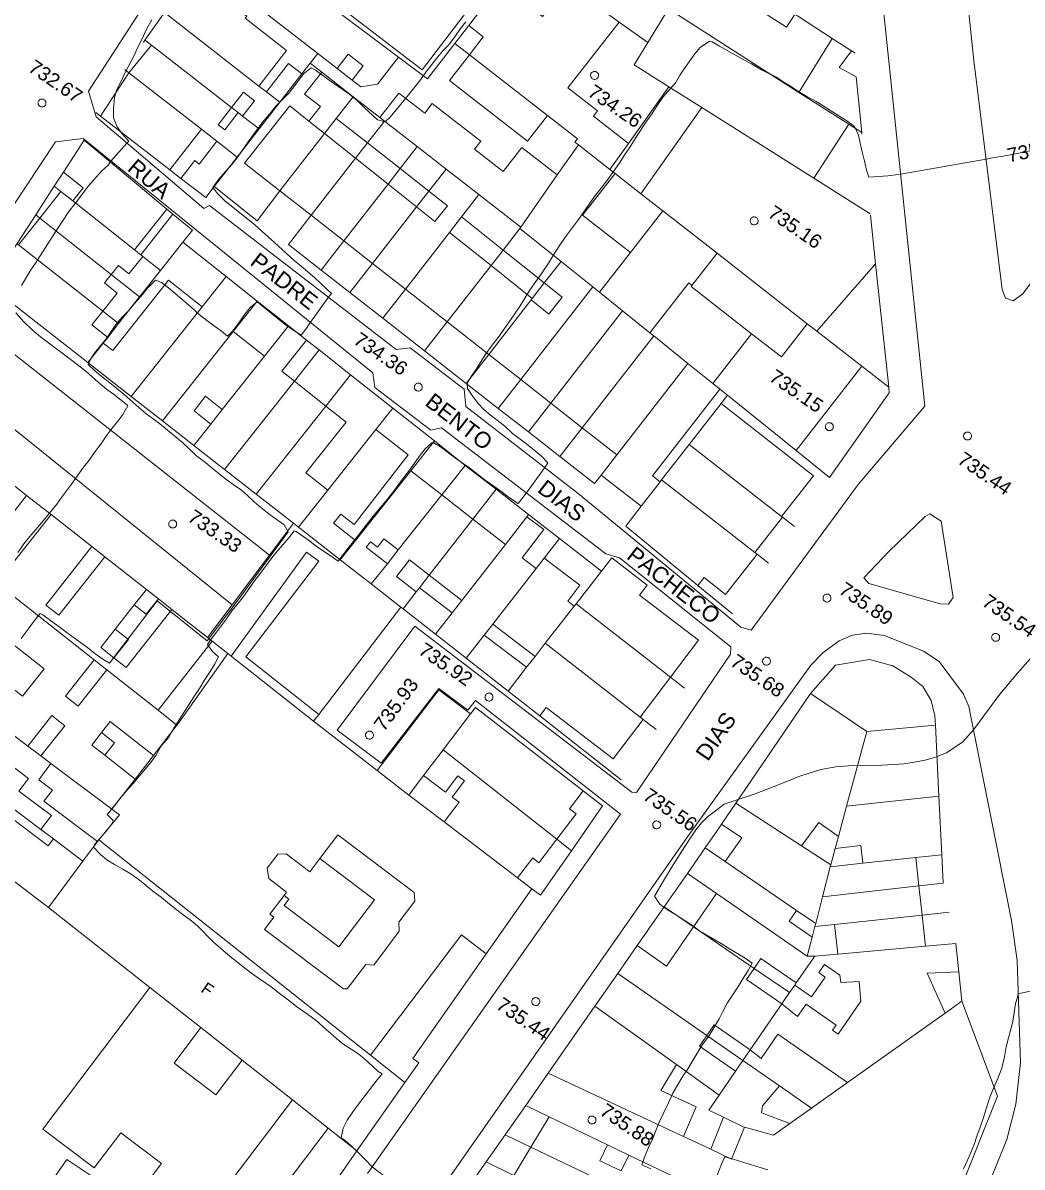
# Model space of a CAD drawing. Header units: metres. Extents: x 322294 to 7190115, y 7390841 to 10157759.
# Drawn here: x 323192.2 to 323317.7, y 7393834.1 to 7393977.8 of the extents above; entities that cross this region are included whole.
import ezdxf
from ezdxf.enums import TextEntityAlignment as Align

# ---------------------------------------------------------------- set-up
doc = ezdxf.new("R2010")
doc.units = ezdxf.units.M
doc.layers.get('0').update_dxf_attribs({"lineweight": 18})
for name, color, linetype, lineweight in [('100_SIST_VIARIO_MEIO_FIO', 1, 'Continuous', 18), ('108_SEP_FIS_CANT_CENT_ILHA', 7, 'Continuous', 18), ('160_P_SIMP_ASF_TOP', 7, 'Continuous', 18), ('206_MURO_E_MURO_ARRIMO', 7, 'Continuous', 18), ('214_PROJ_BEIRAL_EDIF', 10, 'Continuous', 18), ('228_CONST_FUND_RUINA_E_TOP', 10, 'Continuous', 18), ('600_CURVA_MESTRA', 14, 'Continuous', 18), ('602_CURVA_MESTRA_TOP', 24, 'Continuous', 18), ('604_CURVA_INTERM', 7, 'Continuous', 18), ('606_PTO_COTADO', 7, 'Continuous', 18), ('608_PTO_COTADO_INTERVIA', 1, 'Continuous', 18), ('624_SEGM_CURVA_MESTRA', 14, 'Continuous', 18)]:
    doc.layers.add(name, color=color, linetype=linetype, lineweight=lineweight)
doc.styles.add('Style-Arial', font='arial.ttf', dxfattribs={"height": 1.75})

# ---------------------------------------------------------------- blocks, each defined once
blk = doc.blocks.new('SP09')
at = {"color": 0, "linetype": 'Continuous'}
blk.add_lwpolyline([(-0.03, -0.51), (-0.14, -0.49), (-0.24, -0.46), (-0.31, -0.42), (-0.35, -0.39), (-0.42, -0.31), (-0.47, -0.24), (-0.51, -0.15), (-0.52, -0.09), (-0.52, 0.03), (-0.51, 0.11), (-0.48, 0.2), (-0.44, 0.27), (-0.4, 0.33), (-0.32, 0.39), (-0.23, 0.44), (-0.15, 0.48), (-0.1, 0.48), (-0.03, 0.48), (0.08, 0.48), (0.19, 0.44), (0.27, 0.4), (0.35, 0.32), (0.41, 0.23), (0.46, 0.11), (0.48, 0.03), (0.48, -0.03), (0.47, -0.08), (0.44, -0.21), (0.38, -0.3), (0.31, -0.38), (0.23, -0.44), (0.1, -0.49), (0.02, -0.51)], close=True, dxfattribs=at)
blk = doc.blocks.new('SP10')
at = {"color": 0, "linetype": 'Continuous'}
blk.add_lwpolyline([(-0.03, -0.51), (-0.14, -0.49), (-0.24, -0.46), (-0.31, -0.42), (-0.35, -0.39), (-0.42, -0.31), (-0.47, -0.24), (-0.51, -0.15), (-0.52, -0.09), (-0.52, 0.03), (-0.51, 0.11), (-0.48, 0.2), (-0.44, 0.27), (-0.4, 0.33), (-0.32, 0.39), (-0.23, 0.44), (-0.15, 0.48), (-0.1, 0.48), (-0.03, 0.48), (0.08, 0.48), (0.19, 0.44), (0.27, 0.4), (0.35, 0.32), (0.41, 0.23), (0.46, 0.11), (0.48, 0.03), (0.48, -0.03), (0.47, -0.08), (0.44, -0.21), (0.38, -0.3), (0.31, -0.38), (0.23, -0.44), (0.1, -0.49), (0.02, -0.51)], close=True, dxfattribs=at)

msp = doc.modelspace()

# ---------------------------------------------------------------- linework, layer by layer
at = {"layer": '100_SIST_VIARIO_MEIO_FIO'}
for points in [[(323215.439, 7393992.355), (323200.458, 7393969.212), (323201.408, 7393965.976), (323214.944, 7393954.466), (323215.643, 7393954.86), (323239.113, 7393936.757), (323240.872, 7393936.968), (323247.617, 7393931.776), (323247.841, 7393929.6), (323261.969, 7393918.685), (323282.364, 7393901.867), (323283.692, 7393901.524), (323297.131, 7393919.781), (323305.508, 7393929.625), (323300.11, 7393981.017)], [(323253.731, 7393986.843), (323242.345, 7393971.899), (323230.225, 7393981.2)], [(323181.871, 7393941.059), (323196.3, 7393962.835), (323199.766, 7393963.255), (323236.145, 7393933.835), (323236.426, 7393932.001), (323243.448, 7393926.621), (323244.788, 7393926.921), (323265.421, 7393911.097), (323267.124, 7393910.609), (323281.112, 7393899.403), (323281.07, 7393898.502), (323269.289, 7393881.111), (323268.693, 7393881.156), (323241.439, 7393901.992), (323231.701, 7393888.934), (323237.22, 7393884.805), (323244.432, 7393894.194), (323248.078, 7393891.438), (323249.058, 7393892.686), (323267.246, 7393878.413), (323235.493, 7393833.269)], [(323244.86, 7393831.469), (323275.696, 7393875.545), (323291.162, 7393897.119), (323292.663, 7393898.673), (323294.713, 7393900.15), (323296.402, 7393900.88), (323298.15, 7393901.11), (323300.411, 7393900.843), (323305.305, 7393898.859), (323307.269, 7393897.577), (323310.331, 7393893.476), (323311.023, 7393891.933), (323316.362, 7393865.057), (323317.097, 7393860.026), (323317.493, 7393847.191), (323316.932, 7393841.975), (323315.777, 7393837.534), (323276.479, 7393740.566), (323264.81, 7393711.705), (323259.002, 7393697.262), (323258.351, 7393695.575)]]:
    msp.add_lwpolyline(points, dxfattribs=at)
at = {"layer": '108_SEP_FIS_CANT_CENT_ILHA'}
for points in [[(323319.419, 7393945.96), (323322.303, 7393951.922), (323323.678, 7393957.414), (323323.359, 7393965.977), (323314.908, 7394045.605), (323309.426, 7394099.052), (323307.688, 7394116.227), (323306.417, 7394119.008), (323296.625, 7394134.99), (323295.785, 7394135.517), (323295.012, 7394135.092), (323295.287, 7394129.258), (323304.486, 7394041.215), (323311.65, 7393973.044), (323315.219, 7393944.282), (323315.625, 7393943.21), (323316.598, 7393942.854), (323317.791, 7393943.745)], [(323301.019, 7393911.418), (323305.543, 7393915.784), (323306.125, 7393916.114), (323307.519, 7393915.199), (323309.038, 7393905.615), (323308.445, 7393904.786), (323307.405, 7393904.81), (323298.434, 7393907.367), (323297.845, 7393908.059)]]:
    msp.add_lwpolyline(points, close=True, dxfattribs=at)
at = {"layer": '206_MURO_E_MURO_ARRIMO'}
for p, q in [((323248.203, 7393977.435), (323246.461, 7393975.188)), ((323207.544, 7393975.616), (323207.369, 7393975.366)), ((323246.461, 7393975.188), (323243.014, 7393970.74)), ((323294.709, 7393972.166), (323296.292, 7393974.248)), ((323296.292, 7393974.248), (323296.734, 7393973.963)), ((323243.014, 7393970.74), (323239.387, 7393973.464)), ((323296.859, 7393970.984), (323294.709, 7393972.166)), ((323297.556, 7393963.998), (323296.859, 7393970.984)), ((323201.387, 7393966.524), (323201.977, 7393966.067)), ((323297.575, 7393963.802), (323297.556, 7393963.998)), ((323210.679, 7393959.327), (323212.07, 7393958.249)), ((323196.15, 7393957.255), (323197.303, 7393959.032)), ((323193.82, 7393953.662), (323196.15, 7393957.255)), ((323216.251, 7393957.224), (323221.622, 7393952.919)), ((323191.48, 7393950.056), (323193.82, 7393953.662)), ((323210.308, 7393954.386), (323211.053, 7393953.766)), ((323298.66, 7393953.629), (323299.305, 7393947.532)), ((323212.29, 7393950.241), (323217.74, 7393945.934)), ((323225.555, 7393949.942), (323229.678, 7393946.724)), ((323229.678, 7393946.724), (323233.29, 7393943.904)), ((323233.29, 7393943.904), (323237.413, 7393940.685)), ((323221.656, 7393942.84), (323225.583, 7393939.737)), ((323237.413, 7393940.685), (323242.662, 7393936.587)), ((323227.846, 7393937.948), (323229.425, 7393936.701)), ((323229.425, 7393936.701), (323233.366, 7393933.586)), ((323242.662, 7393936.587), (323247.888, 7393932.507)), ((323233.366, 7393933.586), (323238.666, 7393929.398)), ((323247.888, 7393932.507), (323251.913, 7393929.365)), ((323300.948, 7393932.016), (323301.023, 7393931.304)), ((323301.023, 7393931.304), (323293.524, 7393920.693)), ((323238.666, 7393929.398), (323243.888, 7393925.271)), ((323251.913, 7393929.365), (323255.699, 7393926.41)), ((323255.699, 7393926.41), (323259.658, 7393923.319)), ((323243.888, 7393925.271), (323247.768, 7393922.205)), ((323259.658, 7393923.319), (323264.003, 7393919.928)), ((323247.768, 7393922.205), (323251.634, 7393919.196)), ((323264.003, 7393919.928), (323264.825, 7393920.983)), ((323251.634, 7393919.196), (323255.718, 7393916.018)), ((323255.718, 7393916.018), (323259.592, 7393913.003)), ((323259.592, 7393913.003), (323264.86, 7393908.902)), ((323277, 7393907.116), (323281.345, 7393903.545)), ((323228.727, 7393890.081), (323229.379, 7393890.931)), ((323257.117, 7393890.735), (323267.363, 7393882.698)), ((323265.023, 7393879.437), (323262.58, 7393881.331)), ((323261.109, 7393873.805), (323265.023, 7393879.437)), ((323277.891, 7393874.164), (323279.74, 7393876.819)), ((323279.74, 7393876.819), (323279.97, 7393877.158)), ((323257.222, 7393868.21), (323261.109, 7393873.805)), ((323307.611, 7393873.305), (323307.785, 7393869.748)), ((323272.738, 7393866.76), (323275.662, 7393870.961)), ((323256.145, 7393869.029), (323257.222, 7393868.21)), ((323269.341, 7393861.881), (323272.738, 7393866.76)), ((323241.176, 7393847.698), (323250.412, 7393860.861)), ((323310.148, 7393854.913), (323309.761, 7393858.584)), ((323314.606, 7393842.988), (323310.148, 7393854.913)), ((323240.165, 7393844.7), (323241.952, 7393847.171)), ((323241.952, 7393847.171), (323241.176, 7393847.698)), ((323255.358, 7393841.792), (323258.202, 7393845.878)), ((323305.561, 7393820.232), (323314.606, 7393842.988)), ((323252.78, 7393838.127), (323255.358, 7393841.792)), ((323250.399, 7393834.743), (323252.78, 7393838.127)), ((323222.108, 7393818.86), (323234.17, 7393836.121)), ((323247.917, 7393831.214), (323250.399, 7393834.743))]:
    msp.add_line(p, q, dxfattribs=at)
for points in [[(323248.292, 7393973.765), (323246.461, 7393975.188)], [(323296.292, 7393974.248), (323293.867, 7393975.815)], [(323228.299, 7393972.704), (323229.259, 7393973.938)], [(323228.299, 7393972.704), (323227.254, 7393971.362)], [(323228.299, 7393972.704), (323229.739, 7393971.584)], [(323205.535, 7393971.516), (323205.03, 7393971.909)], [(323233.553, 7393970.597), (323231.673, 7393972.06)], [(323219.245, 7393966.512), (323218.426, 7393967.15)], [(323297.556, 7393963.998), (323295.927, 7393965.039)], [(323235.478, 7393962.697), (323233.99, 7393960.784)], [(323239.607, 7393959.487), (323238.077, 7393957.52)], [(323298.64, 7393953.814), (323291.535, 7393958.288)], [(323196.15, 7393957.255), (323196.986, 7393956.593)], [(323221.622, 7393952.919), (323224.488, 7393956.684)], [(323243.21, 7393956.655), (323241.658, 7393954.66)], [(323272.591, 7393954.163), (323269.835, 7393956.315)], [(323194.339, 7393953.251), (323193.82, 7393953.662)], [(323228.41, 7393953.613), (323225.555, 7393949.942)], [(323232.528, 7393950.388), (323229.678, 7393946.724)], [(323251.007, 7393947.314), (323252.514, 7393949.251)], [(323209.492, 7393946.688), (323206.867, 7393943.353)], [(323236.136, 7393947.562), (323233.29, 7393943.904)], [(323206.867, 7393943.353), (323203.303, 7393946.168)], [(323256.188, 7393943.176), (323257.695, 7393945.113)], [(323240.254, 7393944.337), (323237.413, 7393940.685)], [(323206.867, 7393943.353), (323204.24, 7393940.016)], [(323202.265, 7393941.57), (323204.24, 7393940.016)], [(323204.24, 7393940.016), (323202.868, 7393938.274)], [(323242.662, 7393936.587), (323245.497, 7393940.231)], [(323226.317, 7393932.777), (323229.425, 7393936.701)], [(323247.888, 7393932.507), (323250.717, 7393936.143)], [(323233.366, 7393933.586), (323230.255, 7393929.658)], [(323251.913, 7393929.365), (323254.737, 7393932.995)], [(323279.893, 7393929.966), (323280.702, 7393931.006)], [(323236.536, 7393926.708), (323238.666, 7393929.398)], [(323255.699, 7393926.41), (323258.518, 7393930.034)], [(323262.472, 7393926.937), (323259.658, 7393923.319)], [(323240.915, 7393921.517), (323243.888, 7393925.271)], [(323293.524, 7393920.693), (323289.32, 7393924.074)], [(323244.821, 7393918.483), (323247.768, 7393922.205)], [(323251.634, 7393919.196), (323248.724, 7393915.453)], [(323255.512, 7393915.754), (323255.718, 7393916.018)], [(323289.129, 7393914.506), (323287.614, 7393915.684)], [(323257.687, 7393910.554), (323259.592, 7393913.003)], [(323285.869, 7393909.916), (323284.41, 7393911.05)], [(323243.252, 7393908.416), (323242.022, 7393906.835)], [(323273.537, 7393895.601), (323275.3, 7393894.23)], [(323271.726, 7393889.037), (323270.111, 7393890.293)], [(323194.482, 7393885.712), (323192.838, 7393886.949)], [(323194.471, 7393876.488), (323196.045, 7393875.303)], [(323259.267, 7393875.25), (323261.109, 7393873.805)], [(323293.671, 7393872.032), (323294.232, 7393874.104)], [(323307.785, 7393869.748), (323304.74, 7393869.403)], [(323272.738, 7393866.76), (323276.442, 7393864.226)], [(323308.543, 7393866.095), (323305.135, 7393865.728)], [(323291.347, 7393862.962), (323291.685, 7393864.282)], [(323284.038, 7393859.029), (323288.497, 7393855.977)], [(323288.497, 7393855.977), (323287.521, 7393854.556)], [(323289.15, 7393856.928), (323288.497, 7393855.977)], [(323308.049, 7393853.42), (323310.148, 7393854.913)], [(323278.112, 7393850.601), (323282.641, 7393847.45)], [(323283.566, 7393848.797), (323282.641, 7393847.45)], [(323287.235, 7393844.255), (323291.248, 7393841.463)], [(323291.248, 7393841.463), (323295.795, 7393844.698)], [(323255.358, 7393841.792), (323258.293, 7393840.382)], [(323288.542, 7393839.536), (323291.248, 7393841.463)], [(323256.009, 7393836.576), (323252.78, 7393838.127)], [(323278.601, 7393836.302), (323275.179, 7393837.908)], [(323265.643, 7393836.852), (323268.31, 7393835.571)], [(323253.877, 7393833.023), (323250.399, 7393834.743)]]:
    msp.add_lwpolyline(points, dxfattribs=at)
at = {"layer": '214_PROJ_BEIRAL_EDIF'}
for points in [[(323231.673, 7393972.06), (323229.259, 7393973.938), (323214.452, 7393985.457), (323217.548, 7393989.868), (323239.387, 7393973.464), (323236.755, 7393970.081), (323234.662, 7393969.734), (323233.553, 7393970.597), (323234.946, 7393972.387), (323233.066, 7393973.85)], [(323273.279, 7393979.523), (323289.665, 7393969.044), (323293.867, 7393975.815), (323289.484, 7393978.648), (323289.167, 7393978.852), (323288.123, 7393977.236), (323282.682, 7393980.752), (323282.48, 7393980.433), (323280.905, 7393981.38), (323280.218, 7393980.187), (323278.542, 7393981.26), (323280.574, 7393984.405), (323273.471, 7393988.994), (323272.039, 7393989.92), (323267.738, 7393983.067), (323270.946, 7393981.015)], [(323268.271, 7393962.624), (323265.939, 7393959.358), (323261.982, 7393962.452), (323261.526, 7393962.809), (323261.857, 7393963.224), (323258.087, 7393966.153), (323248.292, 7393973.765), (323250.037, 7393976.009), (323248.203, 7393977.435), (323250.442, 7393980.325), (323250.946, 7393979.933), (323252.337, 7393981.723), (323253.662, 7393980.693), (323254.075, 7393981.225), (323257.462, 7393978.593), (323258.306, 7393979.679), (323254.813, 7393982.394), (323256.972, 7393985.172), (323267.103, 7393977.885), (323260.65, 7393969.632), (323264.367, 7393966.725), (323263.858, 7393966.074)], [(323221.862, 7393969.844), (323225.332, 7393974.304), (323220.113, 7393978.364), (323220.32, 7393978.631), (323213.425, 7393983.995), (323209.981, 7393979.087)], [(323273.351, 7393969.741), (323277.489, 7393967.135), (323291.535, 7393958.288), (323295.927, 7393965.039), (323289.665, 7393969.044), (323273.279, 7393979.523), (323270.697, 7393975.301), (323268.98, 7393972.493)], [(323221.862, 7393969.844), (323222.795, 7393969.118), (323224.485, 7393967.803), (323221.883, 7393964.46), (323219.811, 7393966.072), (323221.314, 7393968.005), (323219.929, 7393969.083), (323218.426, 7393967.15), (323208.386, 7393974.961), (323207.544, 7393975.616), (323209.981, 7393979.087)], [(323216.582, 7393962.921), (323214.647, 7393964.427), (323205.535, 7393971.516), (323208.386, 7393974.961), (323218.426, 7393967.15), (323216.74, 7393964.983), (323217.559, 7393964.345), (323219.245, 7393966.512), (323219.811, 7393966.072), (323221.883, 7393964.46), (323219.138, 7393960.933)], [(323248.292, 7393973.765), (323258.087, 7393966.153), (323255.573, 7393962.922), (323245.783, 7393970.539)], [(323227.254, 7393971.362), (323224.485, 7393967.803), (323222.795, 7393969.118), (323225.564, 7393972.677)], [(323205.535, 7393971.516), (323201.977, 7393966.067), (323210.679, 7393959.327), (323214.647, 7393964.427)], [(323233.689, 7393968.511), (323231.545, 7393965.755), (323230.097, 7393963.893), (323228.144, 7393965.452), (323229.57, 7393967.284), (323227.591, 7393968.823), (323229.739, 7393971.584)], [(323273.351, 7393969.741), (323277.489, 7393967.135), (323269.835, 7393956.315), (323266.581, 7393958.857), (323265.939, 7393959.358), (323268.271, 7393962.624)], [(323233.689, 7393968.511), (323237.043, 7393965.901), (323237.621, 7393965.452), (323235.478, 7393962.697), (323231.545, 7393965.755)], [(323237.043, 7393965.901), (323239.426, 7393968.964), (323242.673, 7393966.438), (323243.619, 7393967.653), (323249.714, 7393962.911), (323248.948, 7393961.927), (323252.546, 7393959.128), (323254.885, 7393962.135), (323259.33, 7393958.677), (323254.734, 7393952.138), (323249.495, 7393956.214), (323245.366, 7393959.426), (323241.749, 7393962.24), (323237.621, 7393965.452)], [(323228.144, 7393965.452), (323225.758, 7393967.357), (323220.026, 7393960.179), (323224.488, 7393956.684), (323230.097, 7393963.893)], [(323239.607, 7393959.487), (323235.478, 7393962.697), (323237.621, 7393965.452), (323241.749, 7393962.24)], [(323230.097, 7393963.893), (323224.488, 7393956.684), (323228.41, 7393953.613), (323233.99, 7393960.784)], [(323198.468, 7393955.419), (323199.777, 7393957.072), (323197.303, 7393959.032), (323199.907, 7393963.046), (323210.308, 7393954.386), (323206.247, 7393949.258)], [(323216.582, 7393962.921), (323214.348, 7393960.049), (323213.802, 7393960.474), (323212.07, 7393958.249), (323215.177, 7393955.842), (323216.251, 7393957.224), (323219.138, 7393960.933)], [(323239.607, 7393959.487), (323243.21, 7393956.655), (323245.366, 7393959.426), (323241.749, 7393962.24)], [(323266.581, 7393958.857), (323265.939, 7393959.358), (323261.982, 7393962.452), (323259.33, 7393958.677), (323254.734, 7393952.138), (323254.632, 7393951.973), (323259.799, 7393947.817), (323263.778, 7393944.617), (323264.612, 7393943.947), (323268.518, 7393948.948), (323262.508, 7393953.642)], [(323232.528, 7393950.388), (323238.077, 7393957.52), (323233.99, 7393960.784), (323228.41, 7393953.613)], [(323243.21, 7393956.655), (323245.522, 7393954.809), (323243.945, 7393952.834), (323241.658, 7393954.66), (323236.136, 7393947.562), (323240.254, 7393944.337), (323245.803, 7393951.469), (323247.31, 7393953.406), (323249.495, 7393956.214), (323245.366, 7393959.426)], [(323194.339, 7393953.251), (323203.303, 7393946.168), (323204.216, 7393947.32), (323205.536, 7393946.275), (323207.262, 7393948.454), (323207.006, 7393948.657), (323206.247, 7393949.258), (323198.468, 7393955.419), (323196.986, 7393956.593)], [(323232.528, 7393950.388), (323238.077, 7393957.52), (323241.658, 7393954.66), (323236.136, 7393947.562)], [(323252.514, 7393949.251), (323247.31, 7393953.406), (323249.495, 7393956.214), (323254.734, 7393952.138), (323254.632, 7393951.973)], [(323207.262, 7393948.454), (323207.006, 7393948.657), (323211.053, 7393953.766), (323213.495, 7393951.733), (323212.29, 7393950.241), (323209.492, 7393946.688)], [(323267.522, 7393941.606), (323270.954, 7393938.846), (323275.851, 7393945.117), (323276.245, 7393944.809), (323279.398, 7393948.847), (323272.591, 7393954.163), (323268.518, 7393948.948), (323264.612, 7393943.947)], [(323194.339, 7393953.251), (323203.303, 7393946.168), (323202.472, 7393945.119), (323204.072, 7393943.852), (323202.265, 7393941.57), (323191.683, 7393949.897)], [(323251.007, 7393947.314), (323245.497, 7393940.231), (323240.254, 7393944.337), (323245.803, 7393951.469)], [(323252.514, 7393949.251), (323257.695, 7393945.113), (323259.799, 7393947.817), (323254.632, 7393951.973)], [(323202.265, 7393941.57), (323191.683, 7393949.897), (323191.48, 7393950.056), (323188.032, 7393944.739), (323200.372, 7393935.104), (323202.312, 7393937.567), (323202.868, 7393938.274), (323200.893, 7393939.838)], [(323254.737, 7393932.995), (323263.778, 7393944.617), (323259.799, 7393947.817), (323257.695, 7393945.113), (323259.951, 7393943.312), (323258.273, 7393941.211), (323256.044, 7393942.991), (323250.717, 7393936.143)], [(323283.734, 7393938.743), (323287.469, 7393935.826), (323290.728, 7393939.998), (323279.398, 7393948.847), (323276.245, 7393944.809), (323276.139, 7393944.675)], [(323251.007, 7393947.314), (323245.497, 7393940.231), (323250.717, 7393936.143), (323256.044, 7393942.991), (323256.188, 7393943.176)], [(323297.578, 7393934.648), (323300.948, 7393932.016), (323299.305, 7393947.532), (323291.906, 7393939.078)], [(323202.312, 7393937.567), (323203.51, 7393936.618), (323210.511, 7393945.458), (323214.722, 7393942.123), (323205.804, 7393930.862), (323200.372, 7393935.104)], [(323218.635, 7393939.025), (323209.738, 7393927.791), (323205.804, 7393930.862), (323214.722, 7393942.123), (323217.74, 7393945.934), (323221.656, 7393942.84)], [(323276.245, 7393944.809), (323275.851, 7393945.117), (323270.954, 7393938.846), (323271.435, 7393938.459), (323275.731, 7393935.003), (323278.853, 7393932.493), (323283.734, 7393938.743), (323276.139, 7393944.675)], [(323223.191, 7393910.92), (323185.391, 7393940.669), (323188.032, 7393944.739), (323200.372, 7393935.104), (323205.804, 7393930.862), (323209.738, 7393927.791), (323213.683, 7393924.71), (323217.542, 7393921.697), (323221.502, 7393918.605), (323226.209, 7393914.929)], [(323267.522, 7393941.606), (323264.612, 7393943.947), (323263.778, 7393944.617), (323254.737, 7393932.995), (323258.518, 7393930.034)], [(323267.522, 7393941.606), (323258.518, 7393930.034), (323262.472, 7393926.937), (323271.435, 7393938.459), (323270.954, 7393938.846)], [(323215.81, 7393927.397), (323217.252, 7393929.218), (323222.558, 7393935.918), (323225.583, 7393939.737), (323227.846, 7393937.948), (323224.74, 7393934.026), (323226.317, 7393932.777), (323217.542, 7393921.697), (323213.683, 7393924.71)], [(323290.728, 7393939.998), (323291.906, 7393939.078), (323297.578, 7393934.648), (323289.32, 7393924.074), (323280.702, 7393931.006), (323279.754, 7393931.768), (323278.853, 7393932.493), (323283.734, 7393938.743), (323287.469, 7393935.826)], [(323215.81, 7393927.397), (323213.718, 7393929.055), (323215.16, 7393930.875), (323217.252, 7393929.218), (323222.558, 7393935.918), (323218.635, 7393939.025), (323209.738, 7393927.791), (323213.683, 7393924.71)], [(323266.813, 7393923.538), (323262.472, 7393926.937), (323271.435, 7393938.459), (323275.731, 7393935.003)], [(323275.731, 7393935.003), (323266.813, 7393923.538), (323264.825, 7393920.983), (323269.863, 7393917.075), (323272.236, 7393920.125), (323271.276, 7393920.871), (323279.754, 7393931.768), (323278.853, 7393932.493)], [(323210.917, 7393904.111), (323215.407, 7393900.582), (323218.485, 7393904.669), (323181.365, 7393934.564), (323178.228, 7393929.805), (323185.779, 7393923.869), (323187.465, 7393922.545), (323192.688, 7393918.439), (323195.748, 7393916.034), (323200.88, 7393912), (323202.504, 7393910.724), (323207.73, 7393906.616), (323209.23, 7393905.438)], [(323230.255, 7393929.658), (323226.317, 7393932.777), (323217.542, 7393921.697), (323221.502, 7393918.605)], [(323230.255, 7393929.658), (323232.816, 7393927.63), (323227.761, 7393921.246), (323230.495, 7393919.081), (323226.826, 7393914.448), (323226.209, 7393914.929), (323221.502, 7393918.605)], [(323287.495, 7393915.777), (323275.882, 7393924.811), (323279.893, 7393929.966), (323291.497, 7393920.903)], [(323233.998, 7393912.783), (323232.072, 7393910.351), (323226.826, 7393914.448), (323230.495, 7393919.081), (323236.536, 7393926.708), (323240.611, 7393923.543), (323233.819, 7393914.797), (323232.148, 7393916.094), (323231.24, 7393914.925)], [(323287.495, 7393915.777), (323275.882, 7393924.811), (323272.429, 7393920.372), (323284.152, 7393911.251), (323287.614, 7393915.684)], [(323240.915, 7393921.517), (323233.998, 7393912.783), (323232.072, 7393910.351), (323235.97, 7393907.307), (323237.988, 7393909.855), (323235.336, 7393911.914), (323235.883, 7393912.619), (323236.758, 7393911.939), (323237.56, 7393912.971), (323239.353, 7393911.579), (323244.821, 7393918.483)], [(323272.429, 7393920.372), (323272.236, 7393920.125), (323269.863, 7393917.075), (323267.922, 7393914.579), (323277, 7393907.116), (323277.775, 7393908.109), (323280.47, 7393906.005), (323284.41, 7393911.05), (323284.152, 7393911.251)], [(323188.421, 7393909.876), (323189.953, 7393908.67), (323195.748, 7393916.034), (323192.688, 7393918.439), (323188.843, 7393913.553), (323190.369, 7393912.352)], [(323241.612, 7393906.307), (323239.964, 7393904.188), (323239.698, 7393904.397), (323235.97, 7393907.307), (323237.988, 7393909.855), (323239.353, 7393911.579), (323244.821, 7393918.483), (323248.724, 7393915.453), (323243.252, 7393908.416), (323240.775, 7393910.339), (323239.136, 7393908.23)], [(323217.935, 7393898.595), (323218.367, 7393898.254), (323227.832, 7393911.306), (323229.396, 7393910.168), (323220.216, 7393898.159), (323229.379, 7393890.931), (323239.698, 7393904.397), (323235.97, 7393907.307), (323232.072, 7393910.351), (323226.826, 7393914.448), (323226.209, 7393914.929), (323223.191, 7393910.92), (323218.485, 7393904.669), (323215.407, 7393900.582), (323216.005, 7393900.112)], [(323243.252, 7393908.416), (323248.724, 7393915.453), (323252.809, 7393912.28), (323247.336, 7393905.244)], [(323250.164, 7393900.884), (323251.231, 7393902.256), (323256.677, 7393909.256), (323254.926, 7393910.588), (323257.63, 7393914.144), (323255.512, 7393915.754), (323252.809, 7393912.28), (323247.336, 7393905.244), (323246.106, 7393903.663), (323244.032, 7393900.997), (323247.895, 7393897.968)], [(323200.88, 7393912), (323202.504, 7393910.724), (323196.729, 7393903.385), (323195.106, 7393904.663)], [(323261.448, 7393904.52), (323257.818, 7393899.856), (323256.543, 7393898.218), (323251.231, 7393902.256), (323256.677, 7393909.256), (323257.687, 7393910.554), (323262.168, 7393907.147), (323260.638, 7393905.135)], [(323270.615, 7393907.176), (323269.654, 7393905.911), (323277.082, 7393900.264), (323273.537, 7393895.601), (323261.684, 7393904.822), (323264.86, 7393908.902), (323266.17, 7393910.592)], [(323241.612, 7393906.307), (323239.964, 7393904.188), (323244.032, 7393900.997), (323246.106, 7393903.663), (323242.022, 7393906.835)], [(323183.954, 7393905.241), (323194.872, 7393896.648), (323192.159, 7393893.201), (323181.241, 7393901.793)], [(323203.626, 7393898.018), (323205.167, 7393896.806), (323210.917, 7393904.111), (323209.23, 7393905.438), (323207.707, 7393903.502), (323206.208, 7393904.682), (323203.818, 7393901.646), (323205.462, 7393900.352)], [(323257.818, 7393899.856), (323261.448, 7393904.52), (323261.684, 7393904.822), (323273.537, 7393895.601), (323269.728, 7393890.591)], [(323253.143, 7393893.851), (323247.895, 7393897.968), (323250.164, 7393900.884), (323255.475, 7393896.846)], [(323257.818, 7393899.856), (323256.543, 7393898.218), (323255.475, 7393896.846), (323253.143, 7393893.851), (323257.117, 7393890.735), (323257.914, 7393891.784), (323266.362, 7393885.362), (323270.111, 7393890.293), (323269.728, 7393890.591)], [(323201.751, 7393875.186), (323204.335, 7393878.299), (323203.399, 7393879.003), (323206.318, 7393882.791), (323208.615, 7393885.769), (323211.562, 7393889.592), (323211.741, 7393889.824), (323217.935, 7393898.595), (323218.367, 7393898.254), (323228.727, 7393890.081), (323236.714, 7393883.869), (323240.663, 7393880.799), (323245.116, 7393877.413), (323254.342, 7393870.4), (323256.145, 7393869.029), (323250.412, 7393860.861), (323247.293, 7393863.221), (323235.863, 7393848.114)], [(323306.814, 7393889.554), (323298.202, 7393888.763), (323291.108, 7393893.566), (323294.274, 7393897.13), (323298.526, 7393897.807), (323301.466, 7393897.046), (323303.789, 7393895.611), (323305.23, 7393894.412), (323306.265, 7393892.652), (323306.756, 7393890.726)], [(323248.431, 7393890.988), (323244.435, 7393894.025), (323236.714, 7393883.869), (323240.663, 7393880.799), (323242.521, 7393883.236), (323244.98, 7393886.461)], [(323294.64, 7393875.61), (323295.662, 7393879.383), (323298.202, 7393888.763), (323291.108, 7393893.566), (323281.76, 7393879.795), (323290.009, 7393874.418), (323292.191, 7393877.357)], [(323194.471, 7393876.488), (323177.837, 7393889.003), (323178.7, 7393890.142), (323179.16, 7393889.794), (323180.83, 7393892.002), (323192.906, 7393882.865), (323191.722, 7393881.3), (323195.786, 7393878.225)], [(323259.267, 7393875.25), (323261.701, 7393878.452), (323260.871, 7393879.083), (323262.58, 7393881.331), (323249.059, 7393891.811), (323248.431, 7393890.988), (323244.98, 7393886.461)], [(323306.814, 7393889.554), (323298.202, 7393888.763), (323295.662, 7393879.383), (323307.25, 7393880.649)], [(323202.093, 7393888.642), (323203.715, 7393887.365), (323202.488, 7393885.805), (323200.865, 7393887.082)], [(323254.342, 7393870.4), (323245.116, 7393877.413), (323246.985, 7393879.884), (323246.119, 7393880.539), (323247.666, 7393882.584), (323246.833, 7393883.214), (323245.274, 7393881.153), (323242.521, 7393883.236), (323244.98, 7393886.461), (323259.267, 7393875.25), (323257.023, 7393872.297), (323256.237, 7393872.894)], [(323201.751, 7393875.186), (323201.572, 7393874.946), (323194.862, 7393880.023), (323195.917, 7393881.418), (323194.197, 7393882.719), (323195.744, 7393884.763), (323203.399, 7393879.003), (323204.335, 7393878.299)], [(323196.045, 7393875.303), (323195.377, 7393874.42), (323186.176, 7393881.383), (323182.477, 7393876.495), (323195.439, 7393866.688), (323199.761, 7393872.507)], [(323294.64, 7393875.61), (323294.232, 7393874.104), (323297.447, 7393874.45), (323297.686, 7393872.221), (323304.358, 7393872.95), (323307.611, 7393873.305), (323307.25, 7393880.649), (323295.662, 7393879.383)], [(323290.009, 7393874.418), (323293.671, 7393872.032), (323293.602, 7393871.775), (323292.644, 7393868.032), (323291.778, 7393864.645), (323289.36, 7393866.303), (323280.419, 7393872.431), (323282.485, 7393875.42), (323279.97, 7393877.158), (323281.76, 7393879.795)], [(323160.871, 7393845.771), (323180.541, 7393832.536), (323190.974, 7393825.296), (323192.761, 7393827.871), (323194.56, 7393830.463), (323197.717, 7393835.014), (323205.901, 7393829.594), (323209.621, 7393834.51), (323204.496, 7393838.387), (323201.15, 7393833.965), (323194.703, 7393838.843), (323208.17, 7393856.641), (323195.439, 7393866.688), (323182.477, 7393876.495), (323181.607, 7393877.154), (323180.119, 7393874.902), (323174.784, 7393866.828), (323171.481, 7393861.829), (323170.214, 7393859.912), (323166.61, 7393854.457)], [(323229.514, 7393872.812), (323236.357, 7393867.635), (323231.898, 7393861.741), (323225.03, 7393866.937), (323225.625, 7393867.724), (323225.021, 7393868.181), (323223.244, 7393865.832), (323223.734, 7393865.461), (323222.575, 7393863.93), (323232.47, 7393856.443), (323232.959, 7393856.461), (323235.282, 7393859.532), (323236.28, 7393859.451), (323239.486, 7393863.688), (323239.423, 7393864.824), (323241.417, 7393867.459), (323241.333, 7393868.548), (323231.765, 7393875.787)], [(323229.514, 7393872.812), (323236.357, 7393867.635), (323231.898, 7393861.741), (323225.03, 7393866.937), (323225.625, 7393867.724), (323225.021, 7393868.181), (323225.335, 7393868.595), (323223.083, 7393870.299), (323222.905, 7393871.611), (323224.239, 7393873.374), (323225.295, 7393873.416), (323228.269, 7393871.166)], [(323279.34, 7393868.42), (323290.73, 7393860.548), (323291.347, 7393862.962), (323288.44, 7393864.971), (323289.36, 7393866.303), (323280.419, 7393872.431), (323277.891, 7393874.164), (323275.662, 7393870.961)], [(323304.74, 7393869.403), (323304.358, 7393872.95), (323297.686, 7393872.221), (323293.602, 7393871.775), (323292.644, 7393868.032)], [(323291.685, 7393864.282), (323294.125, 7393864.544), (323305.135, 7393865.728), (323304.74, 7393869.403), (323292.644, 7393868.032), (323291.778, 7393864.645)], [(323279.34, 7393868.42), (323276.442, 7393864.226), (323284.038, 7393859.029), (323284.889, 7393860.261), (323289.331, 7393857.192), (323291.655, 7393860.576), (323290.73, 7393860.548)], [(323305.557, 7393861.809), (323305.135, 7393865.728), (323294.125, 7393864.544), (323294.543, 7393860.832)], [(323284.038, 7393859.029), (323276.442, 7393864.226), (323273.05, 7393859.318), (323269.341, 7393861.881), (323266.913, 7393858.392), (323278.112, 7393850.601), (323279.031, 7393851.931), (323283.566, 7393848.797), (323287.521, 7393854.556), (323283.072, 7393857.631)], [(323309.761, 7393858.584), (323309.386, 7393862.149), (323305.557, 7393861.809), (323294.543, 7393860.832), (323291.655, 7393860.576), (323289.331, 7393857.192), (323289.15, 7393856.928), (323291.264, 7393855.458), (323292.983, 7393857.928), (323292.167, 7393858.496), (323292.885, 7393859.528), (323294.829, 7393858.176), (323294.928, 7393857.258), (323297.255, 7393857.39), (323297.465, 7393854.896), (323294.601, 7393850.779), (323293.891, 7393851.273), (323294.337, 7393851.914), (323290.577, 7393854.529), (323289.511, 7393852.997), (323287.521, 7393854.556), (323283.566, 7393848.797), (323284.919, 7393847.726), (323287.046, 7393850.784), (323295.795, 7393844.698), (323308.049, 7393853.42), (323305.796, 7393858.43)], [(323274.286, 7393846.966), (323279.669, 7393843.122), (323281.721, 7393846.11), (323277.178, 7393849.25), (323278.112, 7393850.601), (323266.913, 7393858.392), (323264.049, 7393854.277)], [(323219.745, 7393847.505), (323216.453, 7393843.154), (323211.196, 7393847.131), (323214.57, 7393851.59), (323208.17, 7393856.641), (323194.703, 7393838.843), (323201.15, 7393833.965), (323204.496, 7393838.387), (323209.621, 7393834.51), (323205.901, 7393829.594), (323212.814, 7393825.015), (323226.06, 7393842.522)], [(323275.179, 7393837.908), (323276.771, 7393841.629), (323272.325, 7393843.697), (323274.286, 7393846.966), (323264.049, 7393854.277), (323258.202, 7393845.878)], [(323287.235, 7393844.255), (323282.641, 7393847.45), (323281.721, 7393846.11), (323279.669, 7393843.122), (323278.355, 7393841.208), (323280.191, 7393840.324), (323282.691, 7393839.119), (323282.832, 7393839.081), (323286.498, 7393838.082), (323288.542, 7393839.536), (323284.962, 7393840.884), (323285.103, 7393841.779)], [(323212.814, 7393825.015), (323226.06, 7393842.522), (323230.555, 7393838.974), (323217.597, 7393821.848)], [(323265.643, 7393836.852), (323258.293, 7393840.382), (323256.009, 7393836.576), (323271.738, 7393829.022), (323274.022, 7393832.828), (323268.31, 7393835.571), (323267.354, 7393833.579), (323264.686, 7393834.86)], [(323282.832, 7393839.081), (323282.691, 7393839.119), (323280.191, 7393840.324), (323278.601, 7393836.302), (323281.204, 7393835.08)], [(323263.901, 7393828.067), (323269.503, 7393825.297), (323271.738, 7393829.022), (323256.009, 7393836.576), (323253.877, 7393833.023), (323261.146, 7393829.429), (323262.087, 7393831.013), (323264.83, 7393829.676)], [(323217.597, 7393821.848), (323212.814, 7393825.015), (323205.901, 7393829.594), (323197.717, 7393835.014), (323194.56, 7393830.463), (323198.31, 7393827.86), (323199.531, 7393829.704), (323201.843, 7393828.173), (323202.08, 7393828.532), (323204.086, 7393827.204), (323202.943, 7393825.477), (323209.201, 7393821.332), (323208.734, 7393820.627), (323215.947, 7393815.622), (323219.316, 7393820.709)]]:
    msp.add_lwpolyline(points, close=True, dxfattribs=at)
for points in [[(323273.279, 7393979.523), (323270.697, 7393975.301), (323267.103, 7393977.885)], [(323188.843, 7393913.553), (323192.688, 7393918.439), (323187.465, 7393922.545)], [(323183.452, 7393911.715), (323201.164, 7393897.775), (323202.759, 7393896.52), (323209.193, 7393891.457), (323216.005, 7393900.112), (323215.407, 7393900.582), (323210.917, 7393904.111), (323205.167, 7393896.806), (323203.626, 7393898.018), (323201.982, 7393899.312), (323203.818, 7393901.646), (323206.208, 7393904.682), (323207.73, 7393906.616), (323202.504, 7393910.724), (323196.729, 7393903.385), (323195.106, 7393904.663), (323200.88, 7393912), (323195.748, 7393916.034), (323189.953, 7393908.67)], [(323183.452, 7393911.715), (323201.164, 7393897.775), (323197.58, 7393893.22), (323199.174, 7393891.965), (323202.759, 7393896.52), (323209.193, 7393891.457), (323211.562, 7393889.592), (323208.615, 7393885.769), (323203.191, 7393890.038), (323202.093, 7393888.642), (323200.865, 7393887.082), (323202.488, 7393885.805), (323206.318, 7393882.791), (323203.399, 7393879.003), (323195.744, 7393884.763), (323194.482, 7393885.712), (323197.461, 7393889.497), (323195.845, 7393890.769), (323192.838, 7393886.949), (323188.516, 7393890.201)]]:
    msp.add_lwpolyline(points, dxfattribs=at)
at = {"layer": '228_CONST_FUND_RUINA_E_TOP'}
msp.add_lwpolyline([(323201.751, 7393875.186), (323235.863, 7393848.114), (323240.165, 7393844.7), (323234.17, 7393836.121), (323230.555, 7393838.974), (323226.06, 7393842.522), (323219.745, 7393847.505), (323214.57, 7393851.59), (323208.17, 7393856.641), (323195.439, 7393866.688), (323199.761, 7393872.507), (323201.572, 7393874.946)], close=True, dxfattribs=at)
at = {"layer": '600_CURVA_MESTRA', "elevation": 735}
msp.add_lwpolyline([(323315.369, 7393961.05), (323315.338, 7393961.045), (323314.194, 7393960.891), (323313.185, 7393960.672), (323302.445, 7393958.784), (323300.858, 7393958.58), (323298.441, 7393958.408), (323298.151, 7393959.282), (323297.897, 7393960.428), (323297.601, 7393961.581), (323297.378, 7393962.663), (323297.142, 7393963.664), (323296.669, 7393964.768), (323295.707, 7393965.469), (323294.832, 7393966.002), (323293.765, 7393966.685), (323292.734, 7393967.372), (323291.828, 7393967.901), (323290.659, 7393968.513), (323289.762, 7393969.077), (323288.624, 7393969.824), (323287.683, 7393970.366), (323286.782, 7393970.984), (323284.959, 7393971.889), (323283.719, 7393972.615), (323282.743, 7393973.13), (323279.696, 7393974.874), (323278.775, 7393975.402), (323278.446, 7393975.503), (323277.287, 7393974.675), (323276.615, 7393973.892), (323275.243, 7393971.996), (323274.695, 7393971.12), (323274.181, 7393970.254), (323272.593, 7393968.443), (323271.888, 7393967.408), (323271.241, 7393966.407), (323270.586, 7393965.474), (323269.207, 7393963.38), (323268.487, 7393962.229), (323267.825, 7393961.248), (323267.109, 7393960.113), (323265.55, 7393957.932), (323264.021, 7393955.98), (323261.972, 7393953.097), (323260.475, 7393951.068), (323259.69, 7393949.926), (323259.018, 7393948.904), (323258.204, 7393947.595), (323257.453, 7393946.474), (323256.613, 7393945.303), (323255.844, 7393944.15), (323254.656, 7393942.241), (323253.418, 7393940.412), (323251.905, 7393938.28), (323251.156, 7393937.31), (323250.373, 7393936.192), (323249.638, 7393935.081), (323249.094, 7393934.22), (323248.527, 7393933.363), (323247.995, 7393932.486), (323248.034, 7393931.874), (323248.736, 7393930.841), (323249.421, 7393929.936), (323250.135, 7393929.173), (323250.961, 7393928.511), (323251.784, 7393927.884), (323252.724, 7393927.116), (323253.713, 7393926.223), (323255.521, 7393924.876), (323257.288, 7393923.385), (323258.152, 7393922.541), (323257.761, 7393921.937), (323255.457, 7393918.739), (323254.426, 7393917.435), (323253.347, 7393918.135), (323252.393, 7393918.841), (323251.344, 7393919.572), (323250.256, 7393920.362), (323248.34, 7393921.854), (323246.555, 7393923.109), (323244.671, 7393924.525), (323243.731, 7393925.06), (323243.566, 7393925.025), (323242.744, 7393924.284), (323242.108, 7393923.499), (323240.752, 7393921.609), (323239.761, 7393920.295), (323238.764, 7393918.918), (323237.813, 7393917.714), (323236.207, 7393915.812), (323233.747, 7393912.651), (323233.099, 7393911.886), (323232.478, 7393911.035), (323231.807, 7393910.182), (323230.939, 7393910.781), (323229.097, 7393911.996), (323228.191, 7393912.719), (323226.555, 7393913.918), (323226.301, 7393913.982), (323225.598, 7393913.087), (323224.876, 7393912.224), (323224.174, 7393911.455), (323223.499, 7393910.597), (323222.754, 7393909.615), (323222.061, 7393908.656), (323221.319, 7393907.681), (323219.906, 7393905.727), (323219.136, 7393904.71), (323218.475, 7393903.939), (323217.775, 7393902.913), (323216.531, 7393901.264), (323215.81, 7393900.32), (323215.405, 7393899.719), (323216.031, 7393898.834), (323216.799, 7393898.169), (323216.275, 7393897.195), (323215.717, 7393896.313), (323215.047, 7393895.309), (323214.38, 7393894.171), (323213.682, 7393893.122), (323211.632, 7393889.905), (323211.065, 7393888.969), (323210.551, 7393888.06), (323209.64, 7393887.006), (323208.918, 7393885.763), (323208.22, 7393884.862), (323206.662, 7393882.946), (323205.997, 7393882.16), (323205.175, 7393881.271), (323204.5, 7393880.469), (323203.066, 7393878.666), (323202.793, 7393878.362), (323203.512, 7393877.642), (323203.542, 7393877.398), (323202.73, 7393876.312), (323201.23, 7393874.614), (323201.09, 7393874.254), (323201.969, 7393873.328), (323202.752, 7393872.671), (323203.725, 7393872.058), (323204.746, 7393871.491), (323205.681, 7393870.93), (323206.632, 7393870.281), (323207.537, 7393869.574), (323208.472, 7393868.774), (323209.627, 7393867.909), (323210.61, 7393867.096), (323212.331, 7393865.752), (323213.225, 7393865.144), (323214.145, 7393864.383), (323216.109, 7393862.377), (323218.258, 7393860.519), (323220.234, 7393858.928), (323221.274, 7393858.174), (323223.387, 7393856.718), (323224.414, 7393855.896), (323225.558, 7393855.051), (323226.58, 7393854.255), (323228.434, 7393852.96), (323229.239, 7393852.298), (323230.074, 7393851.538), (323230.857, 7393850.877), (323231.628, 7393850.188), (323232.396, 7393849.534), (323233.431, 7393848.86), (323234.421, 7393848.26), (323235.211, 7393847.586), (323236.079, 7393846.768), (323236.846, 7393846.087), (323237.347, 7393845.762), (323236.723, 7393845.024), (323234.374, 7393841.959), (323233.555, 7393840.896), (323232.93, 7393839.97), (323232.421, 7393838.954), (323232.2, 7393837.765), (323232.479, 7393837.558), (323233.436, 7393836.759), (323234.42, 7393835.833), (323235.21, 7393835.04), (323236.09, 7393834.117), (323243.005, 7393828.822)], dxfattribs=at)
at = {"layer": '604_CURVA_INTERM', "flags": 128}
for points, elevation in [([(323247.845, 7393977.903), (323247.179, 7393977.053), (323246.554, 7393976.156), (323245.692, 7393975.028), (323244.96, 7393974.285), (323244.32, 7393973.494), (323242.808, 7393971.57), (323242.131, 7393970.612), (323240.625, 7393968.734), (323238.32, 7393965.943), (323237.724, 7393965.356), (323236.746, 7393965.611), (323235.031, 7393967.208), (323234.233, 7393967.972), (323233.274, 7393968.776), (323232.43, 7393969.389), (323230.66, 7393970.597), (323228.917, 7393971.884), (323228.416, 7393972.146), (323227.439, 7393971.374), (323226.506, 7393970.095), (323225.666, 7393969.001), (323224.844, 7393968.199), (323223.993, 7393967.308), (323223.27, 7393966.418), (323222.533, 7393965.574), (323221.839, 7393964.674), (323220.516, 7393962.855), (323219.21, 7393960.947), (323218.493, 7393960.049), (323217.646, 7393959.093), (323216.835, 7393958.138), (323216.06, 7393957.1), (323216.697, 7393956.315), (323217.573, 7393955.408), (323221.304, 7393952.457), (323222.275, 7393951.585), (323223.009, 7393950.887), (323223.833, 7393950.184), (323226.299, 7393947.924), (323227.18, 7393947.226), (323228.839, 7393945.809), (323230.416, 7393944.306), (323230.986, 7393943.799), (323230.602, 7393943.322), (323228.337, 7393940.173), (323227.739, 7393939.326), (323227.143, 7393938.551), (323226.096, 7393939.212), (323225.147, 7393939.9), (323221.633, 7393942.733), (323220.75, 7393942.013), (323219.969, 7393941.03), (323219.18, 7393939.872), (323218.542, 7393939.078), (323217.908, 7393938.417), (323217.105, 7393939.083), (323216.292, 7393939.698), (323215.296, 7393940.407), (323214.365, 7393941.17), (323213.306, 7393942.125), (323210.517, 7393944.517), (323209.618, 7393945.177), (323208.861, 7393945.458), (323207.862, 7393944.448), (323207.251, 7393943.652), (323206.228, 7393942.551), (323205.521, 7393941.636), (323204.643, 7393940.763), (323203.903, 7393939.903), (323202.705, 7393938.131), (323201.163, 7393936.237), (323200.602, 7393935.372), (323200.399, 7393934.885), (323201.255, 7393934.081), (323202.157, 7393933.335), (323203.129, 7393932.588), (323204.893, 7393931.156), (323206.781, 7393929.483), (323207.665, 7393928.736), (323208.592, 7393928.036), (323209.393, 7393927.401), (323212.248, 7393925.063), (323214.053, 7393923.371), (323215.164, 7393922.561), (323216.032, 7393921.791), (323217.658, 7393920.494), (323218.603, 7393919.793), (323219.649, 7393919.083), (323220.44, 7393918.411), (323221.289, 7393917.594), (323222.114, 7393916.905), (323223.102, 7393916.127), (323224.02, 7393915.448), (323225.042, 7393914.722), (323225.55, 7393913.85), (323219.117, 7393905.13), (323215.37, 7393900.164), (323213.307, 7393901.785), (323209.065, 7393905.204), (323203.071, 7393897.352), (323202.269, 7393897.867), (323201.263, 7393898.56), (323200.386, 7393899.268), (323197.626, 7393901.276), (323196.443, 7393902.189), (323194.767, 7393903.408), (323194.395, 7393903.588), (323193.541, 7393902.555), (323192.893, 7393901.65), (323192.015, 7393900.465)], 734), ([(323208.411, 7393978.144), (323207.799, 7393977.073), (323207.182, 7393975.778), (323206.605, 7393974.642), (323206.153, 7393973.59), (323205.078, 7393971.532), (323204.593, 7393970.545), (323203.993, 7393969.416), (323203.731, 7393968.395), (323203.607, 7393967.002), (323203.586, 7393965.867), (323204.068, 7393964.722), (323204.678, 7393963.83), (323205.514, 7393962.931), (323205.276, 7393962.687), (323203.265, 7393960.425), (323202.921, 7393959.899), (323202.09, 7393959.167), (323200.441, 7393957.321), (323198.776, 7393955.078), (323198.004, 7393954.074), (323196.29, 7393951.539), (323194.374, 7393948.515), (323193.801, 7393947.585), (323193.205, 7393946.747), (323192.036, 7393944.81)], 733), ([(323191.33, 7393941.343), (323192.327, 7393940.245), (323193.37, 7393939.217), (323194.409, 7393938.327), (323197.259, 7393936.205), (323198.308, 7393935.436), (323200.115, 7393934.043), (323201.661, 7393932.671), (323202.726, 7393931.78), (323203.582, 7393931.142), (323205.369, 7393929.758), (323205.397, 7393929.662), (323204.775, 7393928.605), (323204.121, 7393927.744), (323203.398, 7393926.842), (323202.774, 7393925.997), (323201.999, 7393924.882), (323201.273, 7393923.928), (323200.554, 7393922.851), (323199.822, 7393921.982), (323198.33, 7393919.847), (323197.058, 7393918.178), (323196.464, 7393917.35), (323194.75, 7393915.245), (323193.839, 7393914.135), (323193.084, 7393913.278), (323192.347, 7393912.347), (323191.568, 7393911.25)], 733), ([(323328.319, 7393858.297), (323317.226, 7393855.851), (323317.106, 7393855.422), (323316.895, 7393854.604), (323316.538, 7393852.369), (323316.305, 7393851.396), (323315.989, 7393850.287), (323315.715, 7393849.179), (323315.486, 7393847.899), (323315.148, 7393846.502), (323314.651, 7393845.206), (323314.15, 7393844.078), (323313.654, 7393842.84), (323312.806, 7393840.192), (323312.43, 7393839.069), (323312.023, 7393837.964), (323311.683, 7393836.905), (323311.059, 7393835.407), (323310.348, 7393833.852)], 737), ([(323285.761, 7393833.716), (323282.229, 7393834.822), (323281.155, 7393835.16), (323280.39, 7393835.355), (323279.951, 7393834.42), (323279.069, 7393832.174)], 737)]:
    msp.add_lwpolyline(points, dxfattribs=dict(at, elevation=elevation))
at = {"layer": '604_CURVA_INTERM', "elevation": 736}
msp.add_lwpolyline([(323271.082, 7393833.834), (323269.967, 7393834.348), (323269.976, 7393834.458), (323270.371, 7393835.52), (323270.793, 7393836.511), (323271.281, 7393837.594), (323272.124, 7393839.718), (323273.281, 7393842.156), (323273.856, 7393843.345), (323274.434, 7393844.372), (323275.085, 7393845.473), (323275.711, 7393846.397), (323276.967, 7393848.497), (323277.585, 7393849.46), (323278.34, 7393850.506), (323279.642, 7393852.707), (323280.139, 7393853.601), (323280.674, 7393854.642), (323281.236, 7393855.531), (323282.004, 7393856.683), (323282.637, 7393857.73), (323283.289, 7393858.75), (323283.794, 7393859.695), (323282.935, 7393860.29), (323281.891, 7393860.951), (323280.972, 7393861.462), (323279.903, 7393862.136), (323277.232, 7393863.695), (323276.308, 7393864.399), (323274.211, 7393865.746), (323273.132, 7393866.415), (323272.202, 7393867.102), (323271.556, 7393868.085), (323272.673, 7393870.026), (323273.901, 7393872.018), (323274.468, 7393872.967), (323275.352, 7393874.327), (323276.131, 7393875.564), (323276.723, 7393876.411), (323277.421, 7393877.301), (323278.211, 7393878.041), (323279.204, 7393878.833), (323280.286, 7393879.643), (323284.184, 7393880.939), (323286.455, 7393881.833), (323288.231, 7393882.522), (323289.679, 7393883.116), (323290.943, 7393883.56), (323292.416, 7393883.993), (323294.32, 7393884.358), (323295.917, 7393884.469), (323297.426, 7393884.529), (323300.104, 7393884.57), (323301.599, 7393884.631), (323302.851, 7393884.728), (323304.209, 7393884.908), (323305.521, 7393885.184), (323306.835, 7393885.549), (323308.223, 7393886.079), (323310.262, 7393887.467), (323311.611, 7393888.971), (323314.907, 7393893.458), (323317.121, 7393896.107), (323320.35, 7393899.731)], dxfattribs=at)
at = {"layer": '624_SEGM_CURVA_MESTRA', "elevation": 735}
msp.add_lwpolyline([(323320.343, 7393962.108), (323320.241, 7393962.089), (323319.103, 7393961.794), (323316.661, 7393961.273), (323315.369, 7393961.05)], dxfattribs=at)

# ---------------------------------------------------------------- block references
at = {"layer": '606_PTO_COTADO', "rotation": 325.5688295630279}
for p in [(323264.04, 7393971.173, 734.26), (323284.082, 7393952.901, 735.165), (323241.901, 7393932.03, 734.36), (323293.519, 7393927.059, 735.15), (323211.051, 7393914.832, 733.33), (323250.781, 7393893.094, 735.92), (323256.647, 7393854.848, 735.44), (323263.708, 7393839.977, 735.88)]:
    msp.add_blockref('SP09', p, dxfattribs=at)
at = {"layer": '608_PTO_COTADO_INTERVIA', "rotation": 325.5688295630279}
for p in [(323194.634, 7393967.711, 732.671), (323310.875, 7393925.89, 735.441), (323293.231, 7393905.531, 735.89), (323314.404, 7393900.598, 735.536), (323285.629, 7393897.598, 735.888), (323235.767, 7393888.32, 735.926), (323271.843, 7393877.04, 735.816)]:
    msp.add_blockref('SP10', p, dxfattribs=at)

# ---------------------------------------------------------------- texts
at = {"layer": '160_P_SIMP_ASF_TOP', "style": 'Style-Arial'}
for s, rotation, p in [('RUA', 319.6272, (323205.854, 7393960.108)), ('PADRE', 322.35593, (323221.22, 7393948.29)), ('BENTO', 322.35593, (323243.19, 7393930.639)), ('DIAS', 322.31186, (323257.314, 7393919.76)), ('PACHECO', 322.31186, (323268.508, 7393911.376)), ('DIAS', 55.50056, (323277.397, 7393885.499))]:
    msp.add_text(s, height=2, rotation=rotation, dxfattribs=at).set_placement(p, align=Align.MIDDLE_LEFT)
at = {"layer": '228_CONST_FUND_RUINA_E_TOP', "style": 'Style-Arial'}
msp.add_text('F', height=1.5, rotation=325.56883, dxfattribs=at).set_placement((323214.453, 7393856.157))
at = {"layer": '602_CURVA_MESTRA_TOP', "style": 'Style-Arial'}
msp.add_text('735', height=1.75, rotation=12.02235, dxfattribs=at).set_placement((323317.857, 7393961.528), align=Align.MIDDLE_CENTER)
at = {"layer": '606_PTO_COTADO', "style": 'Style-Arial'}
for s, p in [('734.26', (323266.587, 7393967.326, 734.26)), ('735.16', (323289.201, 7393952.135, 735.165)), ('734.36', (323237.164, 7393936.207, 734.36)), ('735.15', (323289.362, 7393931.548, 735.15)), ('733.33', (323216.34, 7393913.95, 733.33)), ('735.92', (323245.321, 7393897.227, 735.92)), ('735.44', (323255.077, 7393852.688, 735.44)), ('735.88', (323268.095, 7393839.366, 735.88))]:
    msp.add_text(s, height=1.75, rotation=325.56883, dxfattribs=at).set_placement(p, align=Align.MIDDLE_CENTER)
at = {"layer": '608_PTO_COTADO_INTERVIA', "style": 'Style-Arial'}
for s, rotation, p in [('732.67', 325.56883, (323196.329, 7393970.428, 732.671)), ('735.44', 325.56883, (323313.023, 7393921.19, 735.441)), ('735.89', 325.56883, (323298.115, 7393904.84, 735.89)), ('735.54', 325.56883, (323316.099, 7393903.315, 735.536)), ('735.68', 325.56883, (323284.482, 7393895.786, 735.68)), ('735.93', 53.42024, (323239.082, 7393892.192, 735.926)), ('735.56', 325.56883, (323273.516, 7393878.964, 735.56))]:
    msp.add_text(s, height=1.75, rotation=rotation, dxfattribs=at).set_placement(p, align=Align.MIDDLE_CENTER)

doc.saveas('drawing.dxf')
